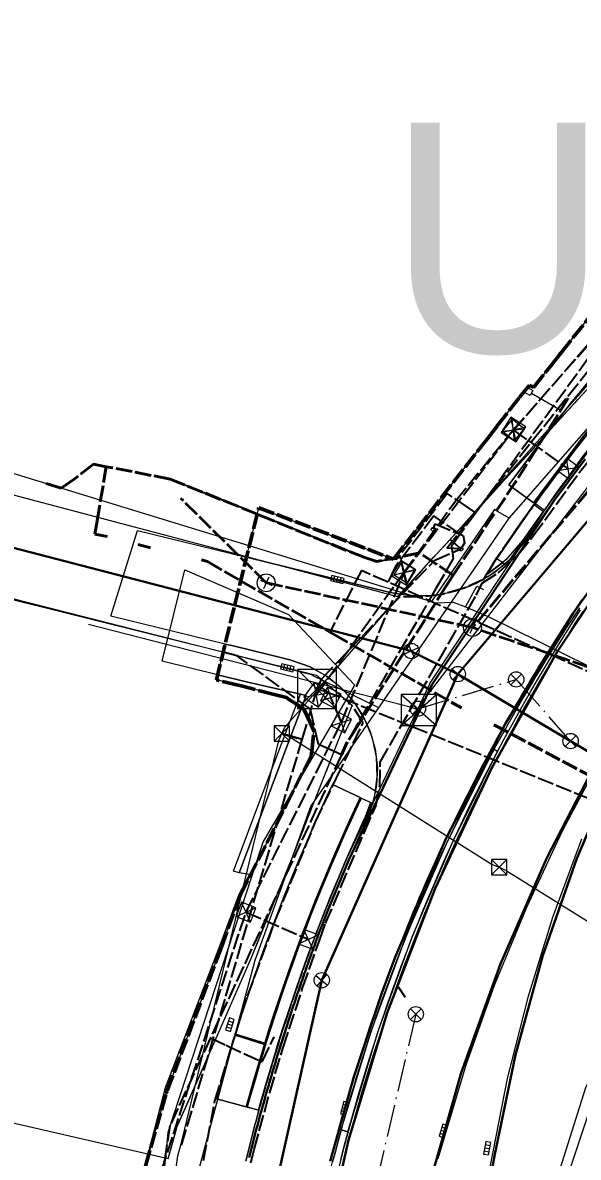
# Model space of a CAD drawing. Header units: metres. Extents: x 105014 to 106600, y 111320 to 118425.
# Drawn here: x 105880.3 to 105923.9, y 115443.6 to 115532.5 of the extents above; entities that cross this region are included whole.
import ezdxf
from ezdxf.enums import TextEntityAlignment as Align

# ---------------------------------------------------------------- set-up
doc = ezdxf.new("R2010")
doc.units = ezdxf.units.M
doc.linetypes.add('DASHDOT', pattern=[3.556, 2.54, -0.508, 0, -0.508])
doc.linetypes.add('DASHED', pattern=[1.524, 1.27, -0.254])
for name, color, linetype, lineweight in [('00-BASE-LIMITE', 7, 'DASHED', 50), ('00-BASE-UE', 42, 'DASHED', 25), ('10-PAV-BOCACALLE', 9, 'CONTINUOUS', 13), ('10-PAV-CALZADA-BRT', 12, 'CONTINUOUS', 30), ('10-PAV-CALZADA-MIXTA', 8, 'CONTINUOUS', 30), ('10-PAV-CICLORUTA', 76, 'CONTINUOUS', 18), ('10-PAV-SARDINEL', 252, 'CONTINUOUS', 13), ('20-EP-ZONA-DURA', 253, 'CONTINUOUS', 13), ('20-EP-ZONA-VERDE', 84, 'CONTINUOUS', 13), ('30-RED-ENEL-NODOS', 11, 'CONTINUOUS', 13), ('30-RED-ENEL-PROY', 1, 'DASHED', 25), ('30-RED-ETB-CAMARA', 151, 'CONTINUOUS', 13), ('30-RED-ETB-EXIST', 145, 'CONTINUOUS', 13), ('30-RED-ETB-PROY', 5, 'DASHED', 25), ('30-RED-MOVISTAR-CAMARA', 141, 'CONTINUOUS', 13), ('30-RED-MOVISTAR-PROY', 4, 'DASHED', 25), ('30-RED-VANTI-EXIST', 52, 'CONTINUOUS', 13), ('30-RED-VANTI-PROY', 2, 'DASHED', 25), ('30-RED-VANTI-RETIRO', 8, 'DASHDOT', 13), ('35-RH-ACUE-DOMICILIARIA', 152, 'CONTINUOUS', 9), ('35-RH-ACUE-MATRIZ-PJ', 150, 'DASHED', 40), ('35-RH-ACUE-MENOR-EXIST', 151, 'CONTINUOUS', 13), ('35-RH-ACUE-MENOR-PROY', 5, 'DASHED', 25), ('35-RH-PLUV-COLECTOR', 96, 'CONTINUOUS', 30), ('35-RH-PLUV-NODOS', 94, 'CONTINUOUS', 13), ('35-RH-PLUV-RETIRO', 8, 'DASHDOT', 13), ('35-RH-SUDS-ZONAS', 92, 'CONTINUOUS', 20), ('36-RH-SAN-COLECTOR-PROY', 6, 'DASHED', 35), ('36-RH-SAN-POZOS', 216, 'CONTINUOUS', 13), ('40-ROT-UE', 7, 'CONTINUOUS', 25), ('60-PREDIAL-LOTE', 42, 'CONTINUOUS', 13)]:
    doc.layers.add(name, color=color, linetype=linetype, lineweight=lineweight)

# ---------------------------------------------------------------- blocks, each defined once
blk = doc.blocks.new('CAM_ETB_T_16A')
for p, q in [((-1.53, -1.53), (1.53, 1.53)), ((-1.53, 1.53), (1.53, -1.53))]:
    blk.add_line(p, q)
blk.add_lwpolyline([(-1.53, -1.53), (1.53, -1.53), (1.53, 1.53), (-1.53, 1.53)], close=True)
blk = doc.blocks.new('CAM_ETB_GEN')
for p, q in [((-0.6, -0.6), (0.6, 0.6)), ((-0.6, 0.6), (0.6, -0.6))]:
    blk.add_line(p, q)
blk.add_lwpolyline([(-0.6, -0.6), (0.6, -0.6), (0.6, 0.6), (-0.6, 0.6)], close=True)
blk = doc.blocks.new('CAM_ETB_T_14A')
for p, q in [((-1.39, -1.22), (1.39, 1.22)), ((-1.39, 1.22), (1.39, -1.22))]:
    blk.add_line(p, q)
blk.add_lwpolyline([(-1.39, -1.22), (1.39, -1.22), (1.39, 1.22), (-1.39, 1.22)], close=True)
blk = doc.blocks.new('POSTE')
blk.add_circle((0, 0), 0.15)
blk = doc.blocks.new('CAJA_ENEL')
for p, q in [((-0.6, -0.6), (0.6, 0.6)), ((-0.6, 0.6), (0.6, -0.6))]:
    blk.add_line(p, q)
blk.add_lwpolyline([(-0.6, -0.6), (0.6, -0.6), (0.6, 0.6), (-0.6, 0.6)], close=True)
blk = doc.blocks.new('CAM_MOV_CS_276')
for p, q in [((-0.7, -0.7), (0.7, 0.7)), ((-0.7, 0.7), (0.7, -0.7))]:
    blk.add_line(p, q)
blk.add_lwpolyline([(-0.7, -0.7), (0.7, -0.7), (0.7, 0.7), (-0.7, 0.7)], close=True)
blk = doc.blocks.new('POZO_SAN')
for p, q in [((-0.5, 0), (0.5, 0)), ((0, -0.5), (0, 0.5))]:
    blk.add_line(p, q)
blk.add_circle((0, 0), 0.7)
blk = doc.blocks.new('SUMIDERO')
for p, q in [((-0.25, -0.2), (-0.25, 0.2)), ((0, -0.2), (0, 0.2)), ((0.25, -0.2), (0.25, 0.2))]:
    blk.add_line(p, q)
blk.add_lwpolyline([(-0.5, -0.2), (0.5, -0.2), (0.5, 0.2), (-0.5, 0.2)], close=True)
blk = doc.blocks.new('POZO_PLUV')
for p, q in [((-0.42, -0.42), (0.42, 0.42)), ((-0.42, 0.42), (0.42, -0.42))]:
    blk.add_line(p, q)
blk.add_circle((0, 0), 0.6)

msp = doc.modelspace()

# ---------------------------------------------------------------- linework, layer by layer
at = {"layer": '00-BASE-LIMITE'}
msp.add_lwpolyline([(105888.2967, 115437.0085), (105891.5919, 115448.5927), (105891.6363, 115448.7109), (105891.6459, 115448.7363), (105891.6659, 115448.7895), (105895.8523, 115459.9059), (105895.8955, 115460.0245), (105895.9059, 115460.0533), (105897.3317, 115463.9789), (105897.3715, 115464.0575), (105897.4083, 115464.1301), (105900.8999, 115471.0113), (105900.9297, 115471.0699), (105900.9815, 115471.1717), (105902.9537, 115475.0443), (105902.9703, 115475.1987), (105902.9917, 115475.3975), (105903.1641, 115476.9963), (105902.8437, 115477.6829), (105902.3775, 115478.6813), (105901.5577, 115479.2229), (105901.4645, 115479.2845), (105901.2567, 115479.4217), (105901.2457, 115479.4291), (105901.0029, 115479.5895), (105900.0345, 115479.8407), (105897.5691, 115480.4801), (105897.5597, 115480.4825), (105897.363, 115480.5336), (105897.2259, 115480.5691), (105895.5139, 115480.9779), (105898.8371, 115494.4715), (105909.3997, 115490.4509), (105916.1941, 115499.1624), (105916.7318, 115499.8519), (105916.9766, 115500.1659), (105917.5191, 115500.8615), (105917.5328, 115500.8791), (105919.2913, 115503.1337), (105919.3011, 115503.1463), (105919.3197, 115503.1701), (105919.3382, 115503.1939), (105919.4435, 115503.3289), (105920.0581, 115504.0793), (105920.3821, 115503.8827), (105921.2939, 115505.0343), (105921.7391, 115505.5963), (105921.9991, 115505.9273), (105922.3421, 115506.3581), (105922.4513, 115506.4959), (105922.5191, 115506.5959), (105924.6911, 115509.3245)], dxfattribs=at)
at = {"layer": '00-BASE-UE'}
msp.add_lwpolyline([(105888.2967, 115437.0085), (105891.5919, 115448.5927), (105891.6363, 115448.7109), (105891.6459, 115448.7363), (105891.6659, 115448.7895), (105895.8523, 115459.9059), (105895.8955, 115460.0245), (105895.9059, 115460.0533), (105897.3317, 115463.9789), (105897.3715, 115464.0575), (105897.4083, 115464.1301), (105900.8999, 115471.0113), (105900.9297, 115471.0699), (105900.9815, 115471.1717), (105902.9537, 115475.0443), (105902.9703, 115475.1987), (105902.9917, 115475.3975), (105903.1641, 115476.9963), (105902.8437, 115477.6829), (105902.3775, 115478.6813), (105901.5577, 115479.2229), (105901.4645, 115479.2845), (105901.2567, 115479.4217), (105901.2457, 115479.4291), (105901.0029, 115479.5895), (105900.0345, 115479.8407), (105897.5691, 115480.4801), (105897.5597, 115480.4825), (105897.3631, 115480.5337), (105897.2259, 115480.5691), (105895.5139, 115480.9779), (105898.8371, 115494.4715), (105909.3997, 115490.4509), (105916.1941, 115499.1625), (105916.7319, 115499.8519), (105916.9767, 115500.1659), (105917.5191, 115500.8615), (105917.5329, 115500.8791), (105919.2913, 115503.1337), (105919.3011, 115503.1463), (105919.3197, 115503.1701), (105919.3383, 115503.1939), (105919.4435, 115503.3289), (105920.0581, 115504.0793), (105920.3821, 115503.8827), (105921.2939, 115505.0343), (105921.7391, 115505.5963), (105921.9991, 115505.9273), (105922.3421, 115506.3581), (105922.4513, 115506.4959), (105922.5191, 115506.5959), (105924.6911, 115509.3245)], dxfattribs=at)
at = {"layer": '10-PAV-BOCACALLE'}
msp.add_lwpolyline([(105887.2396, 115485.9834), (105889.328, 115492.6794), (105897.8801, 115490.5851), (105909.1377, 115487.8287), (105910.8397, 115487.5647), (105912.5617, 115487.5966), (105914.2527, 115487.9236), (105915.8625, 115488.5359), (105917.3434, 115489.4153), (105918.6514, 115490.5358), (105919.7477, 115491.8641), (105922.0489, 115495.1053), (105912.4173, 115480.5942), (105905.9322, 115466.9243), (105906.1457, 115467.4357), (105907.1587, 115469.6993), (105907.3201, 115470.0507), (105907.3355, 115470.0843), (105907.3657, 115470.1519), (105907.4819, 115470.4257), (105907.9328, 115471.8841), (105908.1308, 115473.3977), (105908.0702, 115474.9231), (105907.7526, 115476.4162), (105907.1872, 115477.8342), (105906.3903, 115479.1362), (105905.3849, 115480.2848), (105904.1997, 115481.247), (105902.8691, 115481.995), (105901.4311, 115482.5074), (105901.2877, 115482.5439), (105901.2745, 115482.5472), (105899.8099, 115482.9059), (105896.7153, 115483.6635), (105896.2061, 115483.7882), (105887.2396, 115485.9834)], close=True, dxfattribs=at)
at = {"layer": '10-PAV-CALZADA-BRT'}
for points in [[(105903.5739, 115434.7275), (105905.8732, 115444.91), (105908.9067, 115454.8985), (105912.6583, 115464.64), (105917.1081, 115474.083), (105922.2326, 115483.1775), (105928.0047, 115491.8754), (105934.3939, 115500.1307), (105936.3113, 115502.3841), (105938.4159, 115504.7627), (105940.3827, 115506.9103), (105942.5741, 115509.2325), (105944.5497, 115511.2727), (105946.8249, 115513.5723), (105948.7343, 115515.4695), (105951.1281, 115517.8177), (105952.5691, 115519.2191), (105955.4463, 115522.0051), (105992.0635, 115557.4137)], [(105993.8673, 115554.2895), (105957.8339, 115519.4455), (105957.1383, 115518.7727), (105956.4429, 115518.0997), (105955.7477, 115517.4265), (105955.0529, 115516.7529), (105954.3587, 115516.0787), (105954.3149, 115516.0359), (105948.5159, 115510.0085), (105943.2204, 115503.5344), (105938.4627, 115496.6553), (105931.8854, 115485.9673), (105925.6075, 115475.1007), (105921.4269, 115467.045), (105917.7908, 115458.7294), (105914.7154, 115450.1905), (105912.2142, 115441.4661)], [(105917.0877, 115442.3801), (105917.3069, 115443.6795), (105918.9516, 115451.5859), (105921.1095, 115459.3679), (105923.7714, 115466.9922), (105926.9259, 115474.4263)]]:
    msp.add_lwpolyline(points, dxfattribs=at)
at = {"layer": '10-PAV-CALZADA-MIXTA'}
for points in [[(105898.0859, 115443.5383), (105898.1635, 115443.8503), (105898.2419, 115444.1629), (105898.3213, 115444.4759), (105898.4015, 115444.7891), (105898.4825, 115445.1029), (105898.5643, 115445.4169), (105898.6471, 115445.7315), (105898.7307, 115446.0465), (105898.8151, 115446.3619), (105898.9005, 115446.6779), (105898.9867, 115446.9941), (105899.0737, 115447.3111), (105899.1617, 115447.6285), (105899.2505, 115447.9463), (105899.3403, 115448.2645), (105899.4311, 115448.5835), (105899.5225, 115448.9029), (105899.5687, 115449.0627), (105899.5918, 115449.1427), (105899.6149, 115449.2227), (105899.6615, 115449.3829), (105899.6849, 115449.4631), (105899.7083, 115449.5433), (105899.7552, 115449.7037), (105899.7788, 115449.7839), (105899.8025, 115449.8643), (105899.8501, 115450.0249), (105899.8738, 115450.1053), (105899.8977, 115450.1859), (105899.9457, 115450.3469), (105899.9696, 115450.4272), (105899.9938, 115450.5079), (105900.0421, 115450.6693), (105900.0664, 115450.7499), (105900.0909, 115450.8307), (105900.1397, 115450.9923), (105900.1642, 115451.0731), (105900.1887, 115451.1541), (105900.2381, 115451.3161), (105900.2628, 115451.3971), (105900.2875, 115451.4781), (105900.3373, 115451.6403), (105900.3623, 115451.7215), (105900.3874, 115451.8027), (105900.4377, 115451.9651), (105900.4628, 115452.0464), (105900.4881, 115452.1279), (105900.5389, 115452.2907), (105900.5642, 115452.3721), (105900.5897, 115452.4537), (105900.6409, 115452.6169), (105900.6666, 115452.6985), (105900.6925, 115452.7803), (105900.7441, 115452.9437), (105900.77, 115453.0255), (105900.7959, 115453.1075), (105900.8481, 115453.2713), (105900.8742, 115453.3531), (105900.9005, 115453.4353), (105900.9531, 115453.5993), (105900.9795, 115453.6815), (105901.006, 115453.7637), (105901.0591, 115453.9283), (105901.0858, 115454.0105), (105901.1125, 115454.0929), (105901.1659, 115454.2577), (105901.1928, 115454.3401), (105901.2197, 115454.4227), (105901.2739, 115454.5881), (105901.3009, 115454.6705), (105901.3281, 115454.7533), (105901.3826, 115454.9189), (105901.41, 115455.0017), (105901.4375, 115455.0847), (105901.4925, 115455.2505), (105901.5201, 115455.3335), (105901.5478, 115455.4166), (105901.6033, 115455.5829), (105901.6312, 115455.6661), (105901.6591, 115455.7495), (105901.7151, 115455.9161), (105901.7432, 115455.9995), (105901.7713, 115456.0829), (105901.8279, 115456.2499), (105901.8562, 115456.3334), (105901.8847, 115456.4173), (105901.9417, 115456.5847), (105901.9702, 115456.6683), (105901.9989, 115456.7523), (105902.0563, 115456.9201), (105902.0852, 115457.0041), (105902.1141, 115457.0881), (105902.1721, 115457.2563), (105902.2011, 115457.3403), (105902.2304, 115457.4247), (105902.2889, 115457.5933), (105902.3181, 115457.6775), (105902.3476, 115457.7621), (105902.4067, 115457.9311), (105902.4362, 115458.0155), (105902.4659, 115458.1003), (105902.5253, 115458.2697), (105902.5551, 115458.3543), (105902.5851, 115458.4393), (105902.6451, 115458.6091), (105902.6751, 115458.6939), (105902.7054, 115458.7791), (105902.7659, 115458.9493), (105902.7962, 115459.0344), (105902.8267, 115459.1197), (105902.8877, 115459.2903), (105902.9182, 115459.3756), (105902.9489, 115459.4613), (105903.0105, 115459.6323), (105903.0414, 115459.7179), (105903.0723, 115459.8037), (105903.1343, 115459.9751), (105903.1654, 115460.0609), (105903.1965, 115460.1469), (105903.2591, 115460.3187), (105903.2905, 115460.4047), (105903.322, 115460.4909), (105903.3851, 115460.6633), (105903.4167, 115460.7497), (105903.4325, 115460.7927), (105903.4386, 115460.8091), (105903.4405, 115460.8143), (105903.4424, 115460.8193), (105903.4441, 115460.8239), (105903.4475, 115460.8329), (105903.5585, 115461.1239), (105903.7823, 115461.7045), (105904.2361, 115462.8605), (105905.9322, 115466.9243), (105912.4173, 115480.5942), (105922.0489, 115495.1053), (105924.4365, 115498.2817)], [(105929.3811, 115494.4587), (105923.4737, 115486.2176), (105918.1783, 115477.5706), (105913.5226, 115468.563), (105909.5311, 115459.2421), (105908.4617, 115456.3789), (105906.2881, 115449.864), (105904.4366, 115443.2503)]]:
    msp.add_lwpolyline(points, dxfattribs=at)
at = {"layer": '10-PAV-CICLORUTA'}
for points in [[(105926.6771, 115503.0009), (105926.0383, 115502.2251), (105925.1797, 115501.1643), (105924.3291, 115500.0945), (105923.4977, 115499.0293), (105920.3873, 115494.8569), (105918.4371, 115496.2559), (105921.6025, 115500.5017), (105922.4439, 115501.5797), (105923.3077, 115502.6661), (105924.1791, 115503.7427), (105924.8453, 115504.5521), (105926.6771, 115503.0009)], [(105906.7942, 115471.7583), (105906.5537, 115471.2497), (105905.9855, 115470.0191), (105905.4283, 115468.7827), (105904.8823, 115467.5407), (105904.3475, 115466.2931), (105903.8241, 115465.0401), (105903.3121, 115463.7819), (105902.8113, 115462.5187), (105902.3223, 115461.2505), (105901.8447, 115459.9775), (105901.3789, 115458.6999), (105900.9249, 115457.4179), (105900.4825, 115456.1315), (105900.0521, 115454.8411), (105899.6335, 115453.5469), (105899.3097, 115452.5129), (105897.0161, 115453.2197), (105897.1187, 115453.5527), (105897.5401, 115454.8769), (105897.9739, 115456.1971), (105898.4197, 115457.5131), (105898.8775, 115458.8251), (105899.3475, 115460.1325), (105899.8293, 115461.4355), (105900.3231, 115462.7337), (105900.8289, 115464.0269), (105901.3463, 115465.3151), (105901.8755, 115466.5981), (105902.4163, 115467.8757), (105902.9685, 115469.1477), (105903.5323, 115470.4141), (105904.1073, 115471.6747), (105904.6213, 115472.7741), (105906.7942, 115471.7583)], [(105899.2799, 115452.4175), (105899.2271, 115452.2487), (105898.8325, 115450.9471), (105898.4501, 115449.6419), (105898.0797, 115448.3333), (105897.8549, 115447.5107), (105895.5341, 115448.1373), (105895.5563, 115448.2205), (105895.9283, 115449.5585), (105896.3127, 115450.8935), (105896.7095, 115452.2249), (105896.9867, 115453.1241), (105899.2799, 115452.4175)]]:
    msp.add_lwpolyline(points, close=True, dxfattribs=at)
at = {"layer": '10-PAV-SARDINEL'}
for points in [[(105897.8149, 115443.2741), (105897.8918, 115443.5864), (105897.9695, 115443.8988), (105898.048, 115444.2119), (105898.1275, 115444.5253), (105898.2078, 115444.8389), (105898.2889, 115445.1531), (105898.3709, 115445.4676), (105898.4538, 115445.7826), (105898.5375, 115446.098), (105898.622, 115446.4139), (105898.7075, 115446.7303), (105898.7938, 115447.0469), (105898.8809, 115447.3643), (105898.9691, 115447.6821), (105899.058, 115448.0004), (105899.1479, 115448.3191), (105899.2336, 115448.6184), (105899.2388, 115448.6384), (105899.243, 115448.652), (105899.3303, 115448.9582), (105899.3766, 115449.1182), (105899.3997, 115449.1982), (105899.4229, 115449.2784), (105899.4695, 115449.4389), (105899.4929, 115449.5191), (105899.5163, 115449.5994), (105899.5633, 115449.76), (105899.587, 115449.8404), (105899.6107, 115449.921), (105899.6583, 115450.0816), (105899.6821, 115450.162), (105899.706, 115450.2429), (105899.754, 115450.404), (105899.778, 115450.4845), (105899.8022, 115450.5653), (105899.8506, 115450.7268), (105899.875, 115450.8078), (105899.8995, 115450.8886), (105899.9483, 115451.0502), (105899.9728, 115451.1311), (105899.9974, 115451.2122), (105900.0468, 115451.3744), (105900.0715, 115451.4554), (105900.0963, 115451.5366), (105900.1462, 115451.6991), (105900.1712, 115451.7805), (105900.1964, 115451.8619), (105900.2467, 115452.0242), (105900.2718, 115452.1056), (105900.2972, 115452.1874), (105900.348, 115452.3502), (105900.3733, 115452.4317), (105900.3989, 115452.5135), (105900.4501, 115452.6769), (105900.4759, 115452.7588), (105900.5018, 115452.8406), (105900.5534, 115453.004), (105900.5793, 115453.0858), (105900.6053, 115453.168), (105900.6576, 115453.3321), (105900.6837, 115453.414), (105900.7101, 115453.4963), (105900.7627, 115453.6605), (105900.7891, 115453.7428), (105900.8157, 115453.8251), (105900.8689, 115453.9899), (105900.8956, 115454.0723), (105900.9222, 115454.1546), (105900.9757, 115454.3196), (105901.0027, 115454.4021), (105901.0296, 115454.4848), (105901.0838, 115454.6504), (105901.1109, 115454.7329), (105901.1381, 115454.8158), (105901.1927, 115454.9816), (105901.2201, 115455.0646), (105901.2477, 115455.1477), (105901.3027, 115455.3136), (105901.3304, 115455.3967), (105901.3581, 115455.4799), (105901.4137, 115455.6464), (105901.4416, 115455.7297), (105901.4695, 115455.8131), (105901.5256, 115455.9799), (105901.5537, 115456.0634), (105901.5819, 115456.147), (105901.6385, 115456.3141), (105901.6668, 115456.3977), (105901.6954, 115456.4817), (105901.7524, 115456.6492), (105901.7809, 115456.7329), (105901.8097, 115456.817), (105901.8672, 115456.985), (105901.8961, 115457.0692), (105901.925, 115457.1533), (105901.983, 115457.3216), (105902.0121, 115457.4058), (105902.0415, 115457.4903), (105902.1, 115457.6589), (105902.1292, 115457.7432), (105902.1588, 115457.8281), (105902.2179, 115457.9971), (105902.2474, 115458.0816), (105902.2772, 115458.1665), (105902.3367, 115458.336), (105902.3665, 115458.4208), (105902.3965, 115458.5059), (105902.4566, 115458.6758), (105902.4867, 115458.7608), (105902.517, 115458.8461), (105902.5775, 115459.0164), (105902.6079, 115459.1016), (105902.6384, 115459.187), (105902.6994, 115459.3576), (105902.7299, 115459.443), (105902.7607, 115459.5289), (105902.8224, 115459.7002), (105902.8533, 115459.7858), (105902.8842, 115459.8716), (105902.9463, 115460.0432), (105902.9774, 115460.129), (105903.0085, 115460.2152), (105903.0712, 115460.3873), (105903.1026, 115460.4733), (105903.1342, 115460.5596), (105903.1973, 115460.732), (105903.229, 115460.8186), (105903.2449, 115460.8621), (105903.2509, 115460.8783), (105903.2531, 115460.8841), (105903.2551, 115460.8895), (105903.2568, 115460.8939), (105903.2605, 115460.9039), (105903.3718, 115461.1955), (105903.5959, 115461.777), (105904.0507, 115462.9356), (105905.7476, 115467.0013), (105905.7515, 115467.01), (105912.2366, 115480.6799), (105912.2441, 115480.6942), (105912.2507, 115480.7048), (105921.8823, 115495.2159), (105921.8878, 115495.2238), (105922.477, 115496.0246), (105923.072, 115496.8218), (105923.6725, 115497.615), (105924.2783, 115498.4041)], [(105924.4365, 115498.2817), (105923.8315, 115497.4937), (105923.2319, 115496.7016), (105922.6377, 115495.9055), (105922.0489, 115495.1053), (105912.4173, 115480.5942), (105905.9322, 115466.9243), (105904.2361, 115462.8605), (105903.7823, 115461.7045), (105903.5585, 115461.1239), (105903.4475, 115460.8329), (105903.4441, 115460.8239), (105903.4424, 115460.8193), (105903.4405, 115460.8143), (105903.4386, 115460.8091), (105903.4325, 115460.7927), (105903.4167, 115460.7497), (105903.3851, 115460.6633), (105903.322, 115460.4909), (105903.2905, 115460.4047), (105903.2591, 115460.3187), (105903.1965, 115460.1469), (105903.1654, 115460.0609), (105903.1343, 115459.9751), (105903.0723, 115459.8037), (105903.0414, 115459.7179), (105903.0105, 115459.6323), (105902.9489, 115459.4613), (105902.9182, 115459.3756), (105902.8877, 115459.2903), (105902.8267, 115459.1197), (105902.7962, 115459.0344), (105902.7659, 115458.9493), (105902.7054, 115458.7791), (105902.6751, 115458.6939), (105902.6451, 115458.6091), (105902.5851, 115458.4393), (105902.5551, 115458.3543), (105902.5253, 115458.2697), (105902.4659, 115458.1003), (105902.4362, 115458.0155), (105902.4067, 115457.9311), (105902.3476, 115457.7621), (105902.3181, 115457.6775), (105902.2889, 115457.5933), (105902.2304, 115457.4247), (105902.2011, 115457.3403), (105902.1721, 115457.2563), (105902.1141, 115457.0881), (105902.0852, 115457.0041), (105902.0563, 115456.9201), (105901.9989, 115456.7523), (105901.9702, 115456.6683), (105901.9417, 115456.5847), (105901.8847, 115456.4173), (105901.8562, 115456.3334), (105901.8279, 115456.2499), (105901.7713, 115456.0829), (105901.7432, 115455.9995), (105901.7151, 115455.9161), (105901.6591, 115455.7495), (105901.6312, 115455.6661), (105901.6033, 115455.5829), (105901.5478, 115455.4166), (105901.5201, 115455.3335), (105901.4925, 115455.2505), (105901.4375, 115455.0847), (105901.41, 115455.0017), (105901.3826, 115454.9189), (105901.3281, 115454.7533), (105901.3009, 115454.6705), (105901.2739, 115454.5881), (105901.2197, 115454.4227), (105901.1928, 115454.3401), (105901.1659, 115454.2577), (105901.1125, 115454.0929), (105901.0858, 115454.0105), (105901.0591, 115453.9283), (105901.006, 115453.7637), (105900.9795, 115453.6815), (105900.9531, 115453.5993), (105900.9005, 115453.4353), (105900.8742, 115453.3531), (105900.8481, 115453.2713), (105900.7959, 115453.1075), (105900.77, 115453.0255), (105900.7441, 115452.9437), (105900.6925, 115452.7803), (105900.6666, 115452.6985), (105900.6409, 115452.6169), (105900.5897, 115452.4537), (105900.5642, 115452.3721), (105900.5389, 115452.2907), (105900.4881, 115452.1279), (105900.4628, 115452.0464), (105900.4377, 115451.9651), (105900.3874, 115451.8027), (105900.3623, 115451.7215), (105900.3373, 115451.6403), (105900.2875, 115451.4781), (105900.2628, 115451.3971), (105900.2381, 115451.3161), (105900.1887, 115451.1541), (105900.1642, 115451.0731), (105900.1397, 115450.9923), (105900.0909, 115450.8307), (105900.0664, 115450.7499), (105900.0421, 115450.6693), (105899.9938, 115450.5079), (105899.9696, 115450.4272), (105899.9457, 115450.3469), (105899.8977, 115450.1859), (105899.8738, 115450.1053), (105899.8501, 115450.0249), (105899.8025, 115449.8643), (105899.7788, 115449.7839), (105899.7552, 115449.7037), (105899.7083, 115449.5433), (105899.6849, 115449.4631), (105899.6615, 115449.3829), (105899.6149, 115449.2227), (105899.5918, 115449.1427), (105899.5687, 115449.0627), (105899.5225, 115448.9029), (105899.4311, 115448.5835), (105899.3403, 115448.2645), (105899.2505, 115447.9463), (105899.1617, 115447.6285), (105899.0737, 115447.3111), (105898.9867, 115446.9941), (105898.9005, 115446.6779), (105898.8151, 115446.3619), (105898.7307, 115446.0465), (105898.6471, 115445.7315), (105898.5643, 115445.4169), (105898.4825, 115445.1029), (105898.4015, 115444.7891), (105898.3213, 115444.4759), (105898.2419, 115444.1629), (105898.1635, 115443.8503), (105898.0859, 115443.5383)], [(105904.4366, 115443.2503), (105904.6503, 115444.0819), (105904.8691, 115444.9121), (105905.0929, 115445.741), (105905.3218, 115446.5685), (105905.5558, 115447.3946), (105905.7949, 115448.2192), (105906.039, 115449.0423), (105906.2881, 115449.864), (105906.5423, 115450.6841), (105906.8015, 115451.5026), (105907.0657, 115452.3195), (105907.3349, 115453.1348), (105907.6092, 115453.9484), (105907.8884, 115454.7603), (105908.1726, 115455.5705), (105908.4617, 115456.3789), (105909.5311, 115459.2421), (105909.7601, 115459.8313), (105909.993, 115460.4227), (105910.2273, 115461.0098), (105910.4655, 115461.5991), (105910.7051, 115462.1841), (105910.9487, 115462.7711), (105911.1936, 115463.3539), (105911.4424, 115463.9387), (105911.6926, 115464.5193), (105911.9468, 115465.1018), (105912.2022, 115465.6801), (105912.4616, 115466.2603), (105912.7222, 115466.8362), (105912.9869, 115467.4141), (105913.2527, 115467.9876), (105913.5226, 115468.563), (105913.7936, 115469.1342), (105914.0687, 115469.7071), (105914.3449, 115470.2758), (105914.6252, 115470.8462), (105914.9065, 115471.4123), (105915.1919, 115471.9802), (105915.4783, 115472.5437), (105915.7689, 115473.109), (105916.0604, 115473.6699), (105916.3561, 115474.2326), (105916.6527, 115474.7908), (105916.9534, 115475.3507), (105917.255, 115475.9063), (105917.5608, 115476.4635), (105917.8675, 115477.0163), (105918.1783, 115477.5706), (105918.4899, 115478.1207), (105918.8058, 115478.6722), (105919.1224, 115479.2194), (105919.4432, 115479.768), (105919.7648, 115480.3123), (105920.0905, 115480.858), (105920.417, 115481.3994), (105920.7477, 115481.9421), (105921.0791, 115482.4805), (105921.4146, 115483.0202), (105921.7509, 115483.5555), (105922.0913, 115484.0922), (105922.4324, 115484.6245), (105922.7777, 115485.1581), (105923.1236, 115485.6872), (105923.4737, 115486.2176), (105923.8244, 115486.7437), (105924.1793, 115487.2709)], [(105923.9906, 115486.6324), (105923.6404, 115486.1071), (105923.2908, 115485.5775), (105922.9454, 115485.049), (105922.6006, 115484.5162), (105922.26, 115483.9847), (105921.92, 115483.4488), (105921.5843, 115482.9142), (105921.2492, 115482.3753), (105920.9183, 115481.8377), (105920.5881, 115481.2957), (105920.2621, 115480.7551), (105919.9368, 115480.2102), (105919.6156, 115479.6667), (105919.2953, 115479.1188), (105918.9791, 115478.5724), (105918.6638, 115478.0217), (105918.3525, 115477.4724), (105918.0422, 115476.9189), (105917.7359, 115476.3668), (105917.4306, 115475.8105), (105917.1294, 115475.2557), (105916.8291, 115474.6966), (105916.5329, 115474.1391), (105916.2377, 115473.5773), (105915.9466, 115473.0172), (105915.6564, 115472.4527), (105915.3704, 115471.89), (105915.0854, 115471.3229), (105914.8045, 115470.7576), (105914.5246, 115470.188), (105914.2488, 115469.6202), (105913.9741, 115469.048), (105913.7035, 115468.4777), (105913.434, 115467.9031), (105913.1685, 115467.3304), (105912.9043, 115466.7534), (105912.644, 115466.1783), (105912.385, 115465.5989), (105912.1299, 115465.0214), (105911.8761, 115464.4397), (105911.6263, 115463.86), (105911.3778, 115463.276), (105911.1333, 115462.6941), (105910.8901, 115462.1079), (105910.6508, 115461.5237), (105910.4129, 115460.9353), (105910.1789, 115460.349), (105909.9464, 115459.7585), (105909.718, 115459.1709), (105908.6497, 115456.3105), (105908.3611, 115455.5037), (105908.0773, 115454.6947), (105907.7985, 115453.8839), (105907.5247, 115453.0714), (105907.2558, 115452.2574), (105906.992, 115451.4416), (105906.7332, 115450.6243), (105906.4793, 115449.8054), (105906.2306, 115448.9849), (105905.9868, 115448.1629), (105905.7481, 115447.3395), (105905.5144, 115446.5146), (105905.2858, 115445.6881), (105905.0623, 115444.8606), (105904.8439, 115444.0315), (105904.6305, 115443.2011)], [(105905.2774, 115443.4038), (105905.5438, 115444.4425), (105905.8178, 115445.4793), (105906.0997, 115446.514), (105906.3892, 115447.5465), (105906.6865, 115448.5769), (105906.9914, 115449.605), (105907.304, 115450.6308), (105907.6243, 115451.6542), (105907.9521, 115452.6754), (105908.2876, 115453.6939), (105908.6307, 115454.7099), (105908.9813, 115455.7233), (105909.3395, 115456.7341), (105909.7051, 115457.742), (105910.0784, 115458.7476), (105910.4591, 115459.7501), (105910.8474, 115460.7498), (105911.243, 115461.7465), (105911.6461, 115462.7403), (105912.0565, 115463.731), (105912.4744, 115464.7186), (105912.8996, 115465.7031), (105913.3321, 115466.6844), (105913.772, 115467.6624), (105914.2191, 115468.6371), (105914.6736, 115469.6085), (105915.1352, 115470.5764), (105915.6041, 115471.5408), (105916.0802, 115472.5018), (105916.5633, 115473.4591), (105917.0537, 115474.4129), (105917.5511, 115475.3629), (105918.0556, 115476.3092), (105918.5672, 115477.2517), (105919.0857, 115478.1904), (105919.6114, 115479.1251), (105920.1438, 115480.056), (105920.6834, 115480.9828), (105921.2297, 115481.9056), (105921.7829, 115482.8241), (105922.3429, 115483.7387), (105922.9098, 115484.649), (105923.4835, 115485.555), (105924.0639, 115486.4568)], [(105924.2317, 115486.3479), (105923.6521, 115485.4474), (105923.0792, 115484.5426), (105922.5131, 115483.6336), (105921.9538, 115482.7203), (105921.4014, 115481.803), (105920.8558, 115480.8815), (105920.317, 115479.956), (105919.7853, 115479.0264), (105919.2604, 115478.093), (105918.7426, 115477.1556), (105918.2317, 115476.2144), (105917.7279, 115475.2694), (105917.2312, 115474.3207), (105916.7415, 115473.3683), (105916.259, 115472.4123), (105915.7836, 115471.4527), (105915.3154, 115470.4896), (105914.8544, 115469.523), (105914.4006, 115468.553), (105913.9541, 115467.5797), (105913.5148, 115466.603), (105913.0829, 115465.6231), (105912.6583, 115464.64), (105912.241, 115463.6537), (105911.8311, 115462.6644), (105911.4286, 115461.672), (105911.0335, 115460.6767), (105910.6458, 115459.6784), (105910.2656, 115458.6773), (105909.8929, 115457.6733), (105909.5277, 115456.6666), (105909.17, 115455.6572), (105908.8199, 115454.6452), (105908.4773, 115453.6306), (105908.1423, 115452.6135), (105907.8149, 115451.5938), (105907.4951, 115450.5718), (105907.1829, 115449.5474), (105906.8784, 115448.5207), (105906.5816, 115447.4918), (105906.2925, 115446.4607), (105906.011, 115445.4274), (105905.7373, 115444.3921), (105905.4713, 115443.3548)]]:
    msp.add_lwpolyline(points, dxfattribs=at)
at = {"layer": '20-EP-ZONA-DURA'}
for points in [[(105924.2168, 115499.7881), (105923.5067, 115498.9281), (105923.2176, 115498.5014), (105922.0042, 115496.897), (105921.9487, 115496.8223), (105920.4685, 115494.7987), (105920.4712, 115494.7968), (105920.4239, 115494.7319), (105920.4126, 115494.7158), (105920.4101, 115494.7175), (105918.7845, 115492.4047), (105917.4796, 115490.4762), (105916.6149, 115489.1635), (105917.9537, 115490.1467), (105918.1184, 115490.0323), (105916.8358, 115489.075), (105915.4169, 115488.3346), (105913.8981, 115487.8301), (105912.3182, 115487.5743), (105910.7177, 115487.5738), (105909.1377, 115487.8287), (105897.88, 115490.5851), (105898.8371, 115494.4715), (105909.3997, 115490.4509), (105916.1941, 115499.1624), (105916.7318, 115499.8519), (105916.9766, 115500.1659), (105917.5191, 115500.8615), (105917.5328, 115500.8791), (105919.2913, 115503.1337), (105919.3011, 115503.1463), (105919.3197, 115503.1701), (105919.3382, 115503.1939), (105919.4435, 115503.3289), (105920.0581, 115504.0793), (105920.3821, 115503.8827), (105921.2939, 115505.0343), (105921.7391, 115505.5963), (105921.9991, 115505.9273), (105922.3421, 115506.3581), (105922.4513, 115506.4959), (105922.5191, 115506.5959), (105924.6911, 115509.3245)], [(105888.2967, 115437.0085), (105891.5919, 115448.5927), (105891.6363, 115448.7109), (105891.6459, 115448.7363), (105891.6659, 115448.7895), (105895.8523, 115459.9059), (105895.8955, 115460.0245), (105895.9059, 115460.0533), (105897.3317, 115463.9789), (105897.3715, 115464.0575), (105897.4083, 115464.1301), (105900.8999, 115471.0113), (105900.9297, 115471.0699), (105900.9815, 115471.1717), (105902.9537, 115475.0443), (105902.9703, 115475.1987), (105902.9917, 115475.3975), (105903.1641, 115476.9963), (105902.8437, 115477.6829), (105902.3775, 115478.6813), (105901.5577, 115479.2229), (105901.4645, 115479.2845), (105901.2567, 115479.4217), (105901.2457, 115479.4291), (105901.0029, 115479.5895), (105900.0345, 115479.8407), (105897.5691, 115480.4801), (105897.5597, 115480.4825), (105897.363, 115480.5336), (105897.2259, 115480.5691), (105895.5139, 115480.9779), (105896.206, 115483.7882), (105896.7153, 115483.6635), (105899.8099, 115482.9059), (105901.2745, 115482.5472), (105901.2877, 115482.5439), (105901.4311, 115482.5074), (105902.7861, 115482.0322), (105904.0483, 115481.3475), (105905.1855, 115480.4708), (105906.1688, 115479.4243), (105906.9732, 115478.2348), (105907.5781, 115476.9325), (105907.9682, 115475.5506), (105908.1335, 115474.1242), (105908.0699, 115472.6896), (105907.7789, 115471.2835), (105907.7789, 115471.2835), (105905.7515, 115467.01), (105905.7476, 115467.0013), (105904.0919, 115463.0344), (105904.4225, 115463.8623), (105905.0109, 115465.2911), (105905.6139, 115466.7131), (105906.2315, 115468.1275), (105906.8635, 115469.5347), (105907.1335, 115470.1191), (105907.2025, 115470.2711), (105907.5073, 115470.9341), (105907.6919, 115471.3255), (105907.6025, 115471.3676), (105906.8786, 115471.7058), (105906.6417, 115471.2077), (105906.0739, 115469.9779), (105905.5171, 115468.7423), (105904.9715, 115467.5011), (105904.4371, 115466.2543), (105903.9139, 115465.0021), (105903.4023, 115463.7449), (105902.9019, 115462.4825), (105902.4131, 115461.2151), (105901.9361, 115459.9429), (105901.4705, 115458.6663), (105901.0167, 115457.3851), (105900.5747, 115456.0997), (105900.1445, 115454.8103), (105899.7263, 115453.5167), (105899.3201, 115452.2195), (105899.2513, 115451.984), (105898.9283, 115450.9185), (105898.5461, 115449.6141), (105898.1761, 115448.3065), (105897.9361, 115447.4811), (105898.444, 115447.3517), (105898.8203, 115447.2501), (105898.9551, 115447.7499), (105899.0101, 115447.9453), (105900.1897, 115451.9748), (105900.2605, 115452.2073), (105900.7269, 115453.6839), (105901.2089, 115455.1551), (105901.7065, 115456.6211), (105902.2193, 115458.0815), (105902.7475, 115459.5361), (105903.1961, 115460.7324), (105903.1342, 115460.5596), (105903.1026, 115460.4733), (105903.0712, 115460.3873), (105903.0085, 115460.2152), (105902.9774, 115460.129), (105902.9463, 115460.0432), (105902.8842, 115459.8716), (105902.8533, 115459.7858), (105902.8224, 115459.7002), (105902.7607, 115459.5289), (105902.7299, 115459.443), (105902.6994, 115459.3576), (105902.6384, 115459.187), (105902.6079, 115459.1016), (105902.5775, 115459.0164), (105902.517, 115458.8461), (105902.4867, 115458.7608), (105902.4566, 115458.6758), (105902.3965, 115458.5059), (105902.3665, 115458.4208), (105902.3367, 115458.336), (105902.2772, 115458.1665), (105902.2474, 115458.0816), (105902.2179, 115457.9971), (105902.1588, 115457.8281), (105902.1292, 115457.7432), (105902.1, 115457.6589), (105902.0415, 115457.4903), (105902.0121, 115457.4058), (105901.983, 115457.3216), (105901.925, 115457.1533), (105901.8961, 115457.0692), (105901.8672, 115456.985), (105901.8097, 115456.817), (105901.7809, 115456.7329), (105901.7524, 115456.6492), (105901.6954, 115456.4817), (105901.6668, 115456.3977), (105901.6385, 115456.3141), (105901.5819, 115456.147), (105901.5537, 115456.0634), (105901.5256, 115455.9799), (105901.4695, 115455.8131), (105901.4416, 115455.7297), (105901.4137, 115455.6464), (105901.3581, 115455.4799), (105901.3304, 115455.3967), (105901.3027, 115455.3136), (105901.2477, 115455.1477), (105901.2201, 115455.0646), (105901.1927, 115454.9816), (105901.1381, 115454.8158), (105901.1109, 115454.7329), (105901.0838, 115454.6504), (105901.0296, 115454.4848), (105901.0027, 115454.4021), (105900.9757, 115454.3196), (105900.9222, 115454.1546), (105900.8956, 115454.0723), (105900.8689, 115453.9899), (105900.8157, 115453.8251), (105900.7891, 115453.7428), (105900.7627, 115453.6605), (105900.7101, 115453.4963), (105900.6837, 115453.414), (105900.6576, 115453.3321), (105900.6053, 115453.168), (105900.5793, 115453.0858), (105900.5534, 115453.004), (105900.5018, 115452.8406), (105900.4759, 115452.7588), (105900.4501, 115452.6769), (105900.3989, 115452.5135), (105900.3733, 115452.4317), (105900.348, 115452.3502), (105900.2972, 115452.1874), (105900.2718, 115452.1056), (105900.2467, 115452.0242), (105900.1964, 115451.8619), (105900.1712, 115451.7805), (105900.1462, 115451.6991), (105900.0963, 115451.5366), (105900.0715, 115451.4554), (105900.0468, 115451.3744), (105899.9974, 115451.2122), (105899.9728, 115451.1311), (105899.9483, 115451.0502), (105899.8995, 115450.8886), (105899.875, 115450.8078), (105899.8506, 115450.7268), (105899.8022, 115450.5653), (105899.778, 115450.4845), (105899.754, 115450.404), (105899.706, 115450.2429), (105899.6821, 115450.162), (105899.6583, 115450.0816), (105899.6107, 115449.921), (105899.587, 115449.8404), (105899.5633, 115449.76), (105899.5163, 115449.5994), (105899.4929, 115449.5191), (105899.4695, 115449.4389), (105899.4229, 115449.2784), (105899.3997, 115449.1982), (105899.3766, 115449.1182), (105899.3303, 115448.9582), (105899.243, 115448.652), (105899.2388, 115448.6384), (105899.2336, 115448.6184), (105899.1479, 115448.3191), (105899.058, 115448.0004), (105898.9691, 115447.6821), (105898.8809, 115447.3643), (105898.7938, 115447.0469), (105898.7075, 115446.7303), (105898.622, 115446.4139), (105898.5375, 115446.098), (105898.4538, 115445.7826), (105898.3709, 115445.4676), (105898.2889, 115445.1531), (105898.2078, 115444.8389), (105898.1275, 115444.5253), (105898.048, 115444.2119), (105897.9695, 115443.8988), (105897.8918, 115443.5864), (105897.8149, 115443.2741)]]:
    msp.add_lwpolyline(points, dxfattribs=at)
for points in [[(105924.8453, 115504.5521), (105924.1791, 115503.7427), (105923.3077, 115502.6661), (105922.4439, 115501.5797), (105921.6025, 115500.5017), (105918.4371, 115496.2559), (105920.3873, 115494.8569), (105923.4977, 115499.0293), (105924.3291, 115500.0945), (105925.1797, 115501.1643), (105926.0383, 115502.2251), (105926.6771, 115503.0009), (105924.8453, 115504.5521)], [(105897.0161, 115453.2197), (105899.3097, 115452.5129), (105899.6335, 115453.5469), (105900.0521, 115454.8411), (105900.4825, 115456.1315), (105900.9249, 115457.4179), (105901.3789, 115458.6999), (105901.8447, 115459.9775), (105902.3223, 115461.2505), (105902.8113, 115462.5187), (105903.3121, 115463.7819), (105903.8241, 115465.0401), (105904.3475, 115466.2931), (105904.8823, 115467.5407), (105905.4283, 115468.7827), (105905.9855, 115470.0191), (105906.5537, 115471.2497), (105906.7942, 115471.7583), (105904.6213, 115472.7741), (105904.1073, 115471.6747), (105903.5323, 115470.4141), (105902.9685, 115469.1477), (105902.4163, 115467.8757), (105901.8755, 115466.5981), (105901.3463, 115465.3151), (105900.8289, 115464.0269), (105900.3231, 115462.7337), (105899.8293, 115461.4355), (105899.3475, 115460.1325), (105898.8775, 115458.8251), (105898.4197, 115457.5131), (105897.9739, 115456.1971), (105897.5401, 115454.8769), (105897.1187, 115453.5527), (105897.0161, 115453.2197)], [(105899.2799, 115452.4175), (105896.9867, 115453.1241), (105896.7095, 115452.2249), (105896.3127, 115450.8935), (105895.9283, 115449.5585), (105895.5563, 115448.2205), (105895.5341, 115448.1373), (105897.8549, 115447.5107), (105898.0797, 115448.3333), (105898.4501, 115449.6419), (105898.8325, 115450.9471), (105899.2271, 115452.2487), (105899.2799, 115452.4175)], [(105906.0997, 115446.514), (105905.8178, 115445.4793), (105905.5438, 115444.4425), (105905.2774, 115443.4038), (105905.0188, 115442.363), (105904.768, 115441.3204), (105904.525, 115440.2758), (105904.2897, 115439.2296), (105904.0967, 115438.3402), (105904.4131, 115439.9399), (105903.8777, 115440.0845), (105904.0211, 115440.7023), (105904.2191, 115441.5365), (105904.4224, 115442.3699), (105904.6305, 115443.2011), (105904.8439, 115444.0315), (105905.0623, 115444.8606), (105905.2858, 115445.6881), (105905.2921, 115445.7113), (105905.8089, 115445.5705), (105906.3318, 115447.3419), (105906.0997, 115446.514)]]:
    msp.add_lwpolyline(points, close=True, dxfattribs=at)
at = {"layer": '20-EP-ZONA-VERDE'}
for points in [[(105912.9059, 115443.4671), (105915.0955, 115450.8063), (105917.3187, 115457.045), (105919.8423, 115463.1683), (105922.6603, 115469.1619), (105925.7661, 115475.0115), (105932.0571, 115485.8646), (105938.6317, 115496.5483), (105942.1417, 115501.734), (105945.9581, 115506.6984), (105950.0672, 115511.4235), (105954.4539, 115515.8921), (105954.4981, 115515.9353), (105955.1921, 115516.6093), (105955.8867, 115517.2829), (105956.5819, 115517.9561), (105957.2773, 115518.6289), (105957.9731, 115519.3017), (105990.0145, 115550.2855)], [(105924.1485, 115468.4968), (105921.8744, 115462.3541), (105919.9287, 115456.0997), (105918.3167, 115449.7511), (105916.9531, 115442.7843)]]:
    msp.add_lwpolyline(points, dxfattribs=at)
for points in [[(105927.4403, 115502.3547), (105926.8129, 115501.5927), (105925.9599, 115500.5387), (105925.1147, 115499.4757), (105924.2875, 115498.4159), (105921.1997, 115494.2741), (105920.4685, 115494.7987), (105923.5767, 115498.9679), (105924.4077, 115500.0327), (105925.2579, 115501.1017), (105926.1157, 115502.1617), (105926.7533, 115502.9363), (105927.4403, 115502.3547)], [(105921.1415, 115494.1929), (105919.5253, 115491.8937), (105918.2109, 115490.3785), (105916.6149, 115489.1635), (105918.7845, 115492.4047), (105920.4101, 115494.7175), (105921.1415, 115494.1929)], [(105917.5497, 115475.4019), (105913.9934, 115468.202), (105910.8448, 115460.8146), (105908.1138, 115453.2629), (105905.8089, 115445.5705), (105905.2917, 115445.7101), (105907.6399, 115453.416), (105910.4281, 115460.9736), (105913.647, 115468.3582), (105917.2859, 115475.5451), (105917.5497, 115475.4019)], [(105907.6027, 115471.3683), (105907.1335, 115470.1191), (105906.8635, 115469.5347), (105906.2315, 115468.1275), (105905.6139, 115466.7131), (105905.0109, 115465.2911), (105904.4225, 115463.8623), (105903.8493, 115462.4267), (105903.2907, 115460.9847), (105902.7475, 115459.5361), (105902.2193, 115458.0815), (105901.7065, 115456.6211), (105901.2089, 115455.1551), (105900.7269, 115453.6839), (105900.2605, 115452.2073), (105899.8097, 115450.7261), (105899.3745, 115449.2401), (105898.9551, 115447.7499), (105898.8203, 115447.2501), (105897.9515, 115447.4847), (105898.1761, 115448.3065), (105898.5461, 115449.6141), (105898.9283, 115450.9185), (105899.3227, 115452.2193), (105899.7289, 115453.5165), (105900.1471, 115454.8099), (105900.5773, 115456.0995), (105901.0193, 115457.3849), (105901.4731, 115458.6661), (105901.9385, 115459.9427), (105902.4157, 115461.2149), (105902.9045, 115462.4821), (105903.4049, 115463.7447), (105903.9165, 115465.0021), (105904.4397, 115466.2541), (105904.9741, 115467.5009), (105905.5197, 115468.7421), (105906.0765, 115469.9777), (105906.6443, 115471.2073), (105906.8799, 115471.7059), (105907.6027, 115471.3683)]]:
    msp.add_lwpolyline(points, close=True, dxfattribs=at)
at = {"layer": '30-RED-ENEL-PROY'}
for points in [[(105918.7983, 115500.5623), (105934.0221, 115518.0001)], [(105910.2561, 115489.4181), (105918.7983, 115500.5623)], [(105918.7983, 115500.5623), (105923.0843, 115497.5177)], [(105905.3139, 115477.6365), (105910.2561, 115489.4181)], [(105905.3139, 115477.6365), (105904.4803, 115479.6031)], [(105897.8421, 115462.7751), (105905.3139, 115477.6365)], [(105889.3157, 115436.6987), (105897.8421, 115462.7751)], [(105897.8421, 115462.7751), (105902.7187, 115460.6549)]]:
    msp.add_lwpolyline(points, dxfattribs=at)
at = {"layer": '30-RED-ETB-EXIST'}
for points in [[(105911.386, 115478.615), (105911.606, 115479.17), (105950.271, 115529.315), (105948.602, 115530.602)], [(105914.689, 115491.244), (105913.848, 115491.994), (105930.44, 115510.617), (105929.701, 115511.457)], [(105903.403, 115480.263), (105903.462, 115480.211), (105912.501, 115490.573), (105913.365, 115491.451), (105913.848, 115491.994), (105914.689, 115491.244)], [(105885.501, 115485.336), (105903.519, 115480.714), (105903.403, 115480.263)], [(105903.403, 115480.263), (105903.519, 115480.714), (105910.809, 115478.844), (105911.386, 115478.615)], [(105900.643, 115476.776), (105900.89, 115477.262), (105903.462, 115480.211), (105903.403, 115480.263)], [(105887.504, 115313.452), (105887.588, 115313.451), (105887.648, 115317.981), (105887.598, 115320.21), (105887.35, 115366.894), (105887.092, 115369.081), (105887.976, 115411.406), (105888.159, 115412.609), (105892.488, 115443.685), (105892.818, 115444.837), (105900.423, 115476.221), (105900.643, 115476.776)], [(105900.643, 115476.776), (105901.216, 115476.549), (105917.141, 115466.512), (105917.689, 115466.304)], [(105917.689, 115466.304), (105918.241, 115466.051), (105931.465, 115457.819), (105932.139, 115457.693)]]:
    msp.add_lwpolyline(points, dxfattribs=at)
at = {"layer": '30-RED-ETB-PROY'}
for points in [[(105914.689, 115491.244), (105913.57, 115491.313), (105929.482, 115511.244), (105929.701, 115511.457)], [(105912.511, 115492.783), (105912.662, 115493.212), (105914.87, 115492.284), (105914.962, 115491.685), (105914.689, 115491.244)], [(105903.403, 115480.263), (105903.781, 115481.074), (105912.632, 115490.37), (105914.689, 115491.244)], [(105900.643, 115476.776), (105902.24, 115476.302), (105903.327, 115479.958), (105903.403, 115480.263)], [(105903.403, 115480.263), (105904.038, 115480.096), (105910.862, 115477.325), (105911.386, 115478.615)], [(105911.386, 115478.615), (105910.862, 115477.325), (105944.208, 115463.788), (105944.816, 115463.571)], [(105892.794, 115444.518), (105902.24, 115476.302), (105900.643, 115476.776)]]:
    msp.add_lwpolyline(points, dxfattribs=at)
at = {"layer": '30-RED-MOVISTAR-PROY'}
for points in [[(105918.8143, 115500.5905), (105934.0709, 115517.9135)], [(105914.2803, 115495.0423), (105918.8143, 115500.5905)], [(105910.1969, 115489.3817), (105914.2803, 115495.0423)], [(105903.3509, 115479.8051), (105910.1969, 115489.3817)]]:
    msp.add_lwpolyline(points, dxfattribs=at)
at = {"layer": '30-RED-VANTI-EXIST'}
for points in [[(105909.7021, 115487.5161), (105913.7731, 115491.8957), (105923.8611, 115502.9483), (105930.7015, 115510.3727), (105939.4795, 115519.8347), (105939.6004, 115519.9709)], [(105862.1833, 115500.0793), (105909.7021, 115487.5161)], [(105906.1601, 115478.9603), (105903.3643, 115481.3277), (105865.6495, 115490.6951)], [(105891.7464, 115443.4318), (105892.4219, 115445.9297), (105895.7095, 115453.3641), (105898.2601, 115459.2129), (105901.4587, 115467.0289), (105906.1601, 115478.9603)], [(105891.7464, 115443.4318), (105891.5125, 115443.5063), (105844.5337, 115454.2917)]]:
    msp.add_lwpolyline(points, dxfattribs=at)
at = {"layer": '30-RED-VANTI-PROY'}
for points in [[(105903.6201, 115460.6271), (105904.0651, 115461.8769), (105907.1163, 115469.0533), (105908.0091, 115471.0771), (105908.3193, 115472.6523), (105908.3585, 115474.5267), (105915.8881, 115487.6133), (105916.3675, 115488.5871), (105917.5989, 115489.3655), (105919.1695, 115490.8051), (105920.3615, 115492.2653), (105923.9911, 115497.2679), (105929.7607, 115504.4463), (105933.9023, 115509.1291), (105937.7117, 115512.7871), (105939.0075, 115514.1653), (105941.4825, 115517.0507), (105946.7709, 115522.2121), (105959.0391, 115534.1757)], [(105937.9281, 115515.3504), (105937.8869, 115515.2667), (105932.0377, 115509.0485), (105927.0121, 115503.2771), (105923.9029, 115499.4153), (105919.5625, 115493.5103), (105917.4313, 115490.4319), (105916.4667, 115488.8529), (105914.8718, 115488.1351), (105913.1867, 115487.6669), (105911.4501, 115487.4589), (105909.7021, 115487.5161)], [(105894.5184, 115443.309), (105895.4057, 115448.0013), (105897.0825, 115453.4367), (105897.9521, 115456.1883), (105900.1599, 115462.1623), (105903.2661, 115469.8007), (105904.9157, 115473.2605), (105907.0191, 115477.6149), (105906.1601, 115478.9603)], [(105901.7055, 115455.096), (105902.2749, 115456.8495), (105903.6201, 115460.6271)], [(105895.2859, 115426.6058), (105896.1909, 115433.3333), (105897.2147, 115438.6613), (105898.4677, 115444.1729), (105899.6995, 115448.6443), (105900.7533, 115452.1635), (105901.7055, 115455.096)]]:
    msp.add_lwpolyline(points, dxfattribs=at)
at = {"layer": '30-RED-VANTI-RETIRO'}
for points in [[(105909.7021, 115487.5161), (105913.7731, 115491.8957), (105923.8611, 115502.9483), (105930.7015, 115510.3727), (105939.4795, 115519.8347), (105939.6004, 115519.9709)], [(105891.7464, 115443.4318), (105892.4219, 115445.9297), (105895.7095, 115453.3641), (105898.2601, 115459.2129), (105901.4587, 115467.0289), (105906.1601, 115478.9603)]]:
    msp.add_lwpolyline(points, dxfattribs=at)
at = {"layer": '35-RH-ACUE-DOMICILIARIA'}
for points in [[(105919.7642, 115503.9715), (105920.3237, 115503.6607), (105920.101, 115503.2598), (105919.5415, 115503.5705)], [(105920.2124, 115503.4603), (105922.5093, 115502.1297)]]:
    msp.add_lwpolyline(points, dxfattribs=at)
at = {"layer": '35-RH-ACUE-MATRIZ-PJ'}
for points in [[(106041.2357, 115581.8805), (106032.117, 115572.4484), (106014.9319, 115556.9021), (105983.6243, 115526.0795), (105963.3237, 115506.2964), (105946.6149, 115487.5266), (105943.5833, 115483.3365), (105939.1083, 115474.7111), (105935.8903, 115467.5672), (105917.2024, 115477.506)], [(105923.0856, 115503.0469), (105918.9944, 115496.526), (105914.0712, 115489.1787), (105913.5068, 115488.2891), (105906.5717, 115477.3519), (105905.777, 115476.0986), (105905.3142, 115475.1035)], [(105914.0712, 115489.1787), (105912.7661, 115490.0532), (105911.4611, 115490.9277), (105908.0827, 115490.2585), (105907.1412, 115490.5602), (105891.8979, 115496.7186), (105886.886, 115497.6898), (105885.884, 115497.8839), (105884.3709, 115496.7217), (105883.3575, 115496.017), (105882.1756, 115496.3758)], [(105886.886, 115497.6898), (105886.1591, 115493.4216), (105885.9776, 115492.4038), (105886.9489, 115492.2143)], [(105890.3406, 115491.34), (105889.3793, 115491.6026)], [(105894.3441, 115490.3767), (105894.8271, 115490.2477), (105904.6869, 115484.5631), (105914.7359, 115478.7798)]]:
    msp.add_lwpolyline(points, dxfattribs=at)
at = {"layer": '35-RH-ACUE-MENOR-EXIST'}
for points in [[(105918.48, 115493.65), (105930.77, 115507.7), (105956.95, 115534.76)], [(105999.62, 115533.4), (105988.4114, 115522.3028), (105976.48, 115510.49), (105959.98, 115494.42), (105942.62, 115476.88), (105940.463, 115474.2515), (105930.68, 115462.33), (105924.46, 115449.02), (105921.67, 115440.22), (105919.14, 115427.68), (105917.79, 115414.84), (105918.61, 115391.86), (105919.08, 115349.85), (105919.42, 115331.08), (105919.8, 115285.79)], [(105862.65, 115502.36), (105912.37, 115487.13)], [(105902.9663, 115481.3855), (105824.887, 115501.2287)], [(105917.33, 115494.32), (105912.37, 115487.13)], [(105917.61, 115494.15), (105917.33, 115494.32)], [(105918.48, 115493.65), (105917.61, 115494.15)], [(105889.2242, 115323.4573), (105889.3995, 115326.7862), (105886.4593, 115326.8379), (105886.5269, 115349.4153), (105888.8251, 115352.4895), (105888.62, 115410.62), (105892.47, 115436.33), (105898.55, 115459.01), (105902.92, 115471.05), (105913.9461, 115487.0648), (105918.48, 115493.65)], [(105915.04, 115486.71), (105915.94, 115488.33)], [(105915.94, 115488.33), (105916.45, 115488.06)], [(105912.37, 115487.13), (105912.7, 115487.02), (105914.09, 115487.07), (105915.04, 115486.71)], [(105915.04, 115486.71), (105916.5128, 115486.0766), (105916.97, 115485.88)], [(105916.97, 115485.88), (105928.464, 115480.1907), (105940.463, 115474.2515), (105940.87, 115474.05)], [(105902.9663, 115481.3855), (105908.2276, 115478.8071)], [(105920.27, 115398.05), (105919.72, 115405.72), (105919.25, 115418.17), (105921.73, 115438.12), (105926.76, 115453.15), (105931.77, 115461.64), (105941.61, 115473.6)]]:
    msp.add_lwpolyline(points, dxfattribs=at)
at = {"layer": '35-RH-ACUE-MENOR-PROY'}
for points in [[(105954.3794, 115536.6488), (105940.9485, 115523.1859), (105936.8901, 115519.211), (105927.3869, 115509.903), (105915.853, 115494.075), (105914.6328, 115492.4006), (105913.9418, 115491.4483), (105914.0825, 115490.4843), (105913.3591, 115489.2328), (105912.7235, 115488.132), (105906.5015, 115477.3738), (105905.7723, 115476.1129), (105905.3142, 115475.1035), (105895.0532, 115452.9274), (105891.8707, 115446.0509), (105888.4958, 115424.5631), (105887.1809, 115411.5743), (105887.1303, 115383.3838), (105887.1283, 115382.2776), (105887.1193, 115377.2379)], [(105915.853, 115494.075), (105915.268, 115494.4716), (105913.6131, 115495.5893), (105909.6494, 115490.4369), (105907.9143, 115490.2448), (105891.8979, 115496.7186), (105886.886, 115497.6898), (105885.884, 115497.8839), (105884.3709, 115496.7217), (105883.3575, 115496.017), (105882.1756, 115496.3758)], [(105886.886, 115497.6898), (105886.1591, 115493.4216), (105885.9776, 115492.4038), (105886.9489, 115492.2143)], [(105914.6328, 115492.4006), (105912.5576, 115493.8242), (105909.5259, 115489.8151), (105908.9764, 115488.6348)], [(105890.3633, 115491.3582), (105889.3739, 115491.6065)], [(105894.3441, 115490.3767), (105894.8271, 115490.2477), (105904.6869, 115484.5631), (105914.7359, 115478.7798)], [(105947.3812, 115471.4685), (105945.0959, 115472.49), (105908.9764, 115488.6348), (105906.8795, 115489.5509), (105904.412, 115484.7216)], [(105905.3142, 115475.1035), (105904.3451, 115475.54), (105903.5153, 115475.9138), (105902.8914, 115478.6723), (105897.1492, 115482.8604), (105896.0599, 115483.1458)], [(105895.0532, 115452.9274), (105896.293, 115452.3501), (105899.0969, 115451.0446), (105900.0396, 115453.0016)]]:
    msp.add_lwpolyline(points, dxfattribs=at)
at = {"layer": '35-RH-PLUV-COLECTOR'}
for points in [[(105936.246, 115507.1456), (105914.4428, 115481.4373)], [(105936.246, 115507.1456), (105914.4428, 115481.4373)], [(105910.8002, 115483.2416), (105857.734, 115497.003)], [(105914.4428, 115481.4373), (105910.77, 115483.24)], [(105914.4428, 115481.4373), (105910.77, 115483.24)], [(105903.7786, 115457.4403), (105914.4428, 115481.4373)], [(105903.7786, 115457.4403), (105914.4428, 115481.4373)], [(105938.0376, 115467.4214), (105914.4428, 115481.4373)], [(105938.0376, 115467.4214), (105914.4428, 115481.4373)], [(105896.3686, 115424.2532), (105903.7786, 115457.4403)], [(105896.3686, 115424.2532), (105903.7786, 115457.4403)], [(105910.3029, 115456.1225), (105909.7861, 115456.9036)]]:
    msp.add_lwpolyline(points, dxfattribs=at)
at = {"layer": '35-RH-PLUV-RETIRO'}
for points in [[(105911.3143, 115478.7163), (105919.0194, 115481.0127)], [(105923.2844, 115476.1871), (105919.0194, 115481.0127)], [(105911.151, 115454.7768), (105906.3456, 115434.3271), (105906.0026, 115412.5967), (105904.999, 115379.376)]]:
    msp.add_lwpolyline(points, dxfattribs=at)
at = {"layer": '35-RH-SUDS-ZONAS'}
msp.add_lwpolyline([(105918.2326, 115490.0095), (105918.2326, 115490.0095), (105924.2303, 115498.4781), (105927.5453, 115502.4822), (105926.8595, 115503.0651), (105923.5767, 115498.9679), (105920.4761, 115494.8027), (105917.4946, 115490.5002), (105918.2326, 115490.0095)], close=True, dxfattribs=at)
at = {"layer": '36-RH-SAN-COLECTOR-PROY'}
for points in [[(105942.4096, 115516.705), (105915.5936, 115485.08)], [(105899.4225, 115488.5795), (105892.741, 115495.198)], [(105915.5936, 115485.08), (105899.4208, 115488.5809)], [(105944.8492, 115475.0767), (105915.5936, 115485.08)]]:
    msp.add_lwpolyline(points, dxfattribs=at)
at = {"layer": '60-PREDIAL-LOTE'}
msp.add_lwpolyline([(105889.878, 115442.6941), (105891.5394, 115449.0313), (105895.8215, 115460.177), (105897.3092, 115464.1828), (105898.0064, 115465.5101), (105898.1175, 115465.7216), (105897.3135, 115465.8656), (105897.3005, 115465.8679), (105897.3005, 115465.8679), (105897.9035, 115467.4599), (105902.1988, 115478.7994), (105902.561, 115479.7549), (105902.1057, 115479.8715), (105897.9722, 115480.7997), (105895.6126, 115481.3787), (105891.2779, 115482.4426), (105893.0215, 115489.4984), (105893.0459, 115489.5974), (105901.1787, 115486.1072), (105906.3531, 115480.5818), (105906.284, 115480.4636), (105899.1888, 115468.3215), (105898.3038, 115465.6335), (105891.7162, 115445.5145), (105887.6086, 115403.9168)], dxfattribs=at)
for points in [[(105902.0596, 115479.7499), (105901.7993, 115479.0633), (105901.7965, 115479.0651), (105901.5577, 115479.2228), (105901.4645, 115479.2844), (105901.2567, 115479.4217), (105901.2456, 115479.429), (105901.0029, 115479.5894), (105900.0345, 115479.8405), (105897.569, 115480.48), (105897.5595, 115480.4825), (105897.363, 115480.5335), (105897.2258, 115480.5691), (105895.5139, 115480.9778), (105895.5931, 115481.2996), (105895.6126, 115481.3787), (105897.9722, 115480.7997), (105902.1057, 115479.8715), (105902.0596, 115479.7499)], [(105897.9035, 115467.4599), (105897.3005, 115465.8679), (105896.8477, 115465.9941), (105898.6909, 115470.8658), (105901.7993, 115479.0633), (105902.0596, 115479.7499), (105902.1057, 115479.8715), (105902.561, 115479.7549), (105902.1988, 115478.7994), (105897.9035, 115467.4599)]]:
    msp.add_lwpolyline(points, close=True, dxfattribs=at)

# ---------------------------------------------------------------- block references
at = {"layer": '30-RED-ENEL-NODOS'}
for p, rotation in [((105918.7981, 115500.5623), 51.7), ((105923.0841, 115497.5177), 53.6), ((105910.256, 115489.4181), 58.9), ((105904.4802, 115479.6031), 63), ((105905.3139, 115477.6365), 63.1), ((105897.842, 115462.7751), 69.3), ((105902.7186, 115460.6549), 69.7)]:
    msp.add_blockref('CAJA_ENEL', p, dxfattribs=dict(at, rotation=rotation))
at = {"layer": '30-RED-ETB-CAMARA'}
for name, p in [('POSTE', (105912.511, 115492.783)), ('POSTE', (105914.689, 115491.244)), ('CAM_ETB_T_16A', (105903.403, 115480.263)), ('CAM_ETB_T_14A', (105911.386, 115478.615)), ('CAM_ETB_GEN', (105900.643, 115476.776)), ('CAM_ETB_GEN', (105917.689, 115466.304))]:
    msp.add_blockref(name, p, dxfattribs=at)
at = {"layer": '30-RED-MOVISTAR-CAMARA'}
for p, rotation in [((105918.8142, 115500.5905), 57.4), ((105910.1968, 115489.3816), 57.4), ((105903.3508, 115479.8051), 54.7)]:
    msp.add_blockref('CAM_MOV_CS_276', p, dxfattribs=dict(at, rotation=rotation))
at = {"layer": '35-RH-PLUV-NODOS'}
for name, p, rotation in [('SUMIDERO', (105904.9985, 115488.8542), 346.5), ('SUMIDERO', (105904.9985, 115488.8542), 346.5), ('SUMIDERO', (105904.9985, 115488.8542), 346.5), ('POZO_PLUV', (105910.8002, 115483.2416), 250), ('SUMIDERO', (105901.075, 115481.9285), 346.4), ('SUMIDERO', (105901.075, 115481.9285), 346.4), ('SUMIDERO', (105901.075, 115481.9285), 346.4), ('POZO_PLUV', (105914.4428, 115481.4373), 275), ('POZO_PLUV', (105914.4428, 115481.4373), 275), ('POZO_PLUV', (105903.7786, 115457.4403), 275), ('POZO_PLUV', (105903.7786, 115457.4403), 275), ('SUMIDERO', (105896.5778, 115453.9596), 252.3), ('SUMIDERO', (105896.5778, 115453.9596), 252.3), ('SUMIDERO', (105896.5778, 115453.9596), 252.3), ('SUMIDERO', (105905.5721, 115447.3996), 74.4), ('SUMIDERO', (105905.5721, 115447.3996), 74.4), ('SUMIDERO', (105905.5721, 115447.3996), 74.4), ('SUMIDERO', (105913.3068, 115445.6322), 253.2), ('SUMIDERO', (105913.3068, 115445.6322), 253.2), ('SUMIDERO', (105913.3068, 115445.6322), 253.2), ('SUMIDERO', (105916.7427, 115444.2776), 260.3), ('SUMIDERO', (105916.7427, 115444.2776), 260.3), ('SUMIDERO', (105916.7427, 115444.2776), 260.3)]:
    msp.add_blockref(name, p, dxfattribs=dict(at, rotation=rotation))
for p in [(105919.0194, 115481.0127), (105911.3143, 115478.7163), (105923.2844, 115476.1871), (105911.151, 115454.7768)]:
    msp.add_blockref('POZO_PLUV', p, dxfattribs=at)
at = {"layer": '36-RH-SAN-POZOS', "rotation": 245}
for p in [(105899.4208, 115488.5809), (105915.5936, 115485.08)]:
    msp.add_blockref('POZO_SAN', p, dxfattribs=at)

# ---------------------------------------------------------------- texts
at = {"layer": '40-ROT-UE'}
msp.add_text('UE-04  (15250.0)', height=18, dxfattribs=at).set_placement((106001.2333, 115515.6545), align=Align.MIDDLE_CENTER)

doc.saveas('drawing.dxf')
